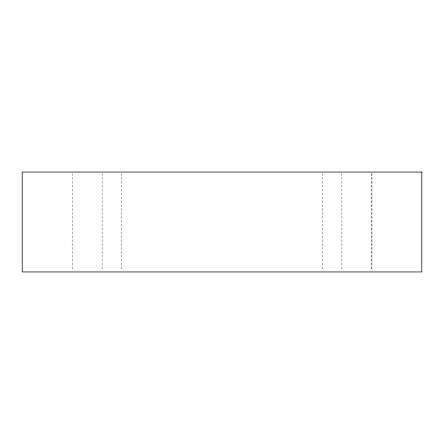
<?xml version="1.0" encoding="UTF-8"?>
<svg xmlns="http://www.w3.org/2000/svg" width="444" height="444" viewBox="0 0 444 444"><rect width="100%" height="100%" fill="white"/><g stroke="black" fill="none" stroke-linecap="round" stroke-linejoin="round"><path stroke-width="0.33" stroke-dasharray="2.22 1.67" d="M371.95 173.438L371.95 270.562M371.85 173.438L371.85 270.562M341.88 173.438L341.88 270.562M322.76 173.438L322.76 270.562M121.24 173.438L121.24 270.562M102.12 173.438L102.12 270.562M72.15 173.438L72.15 270.562"/><path stroke-width="0.67" d="M421.8 172.05L22.2 172.05L22.2 271.95L421.8 271.95L421.8 172.05"/></g></svg>
